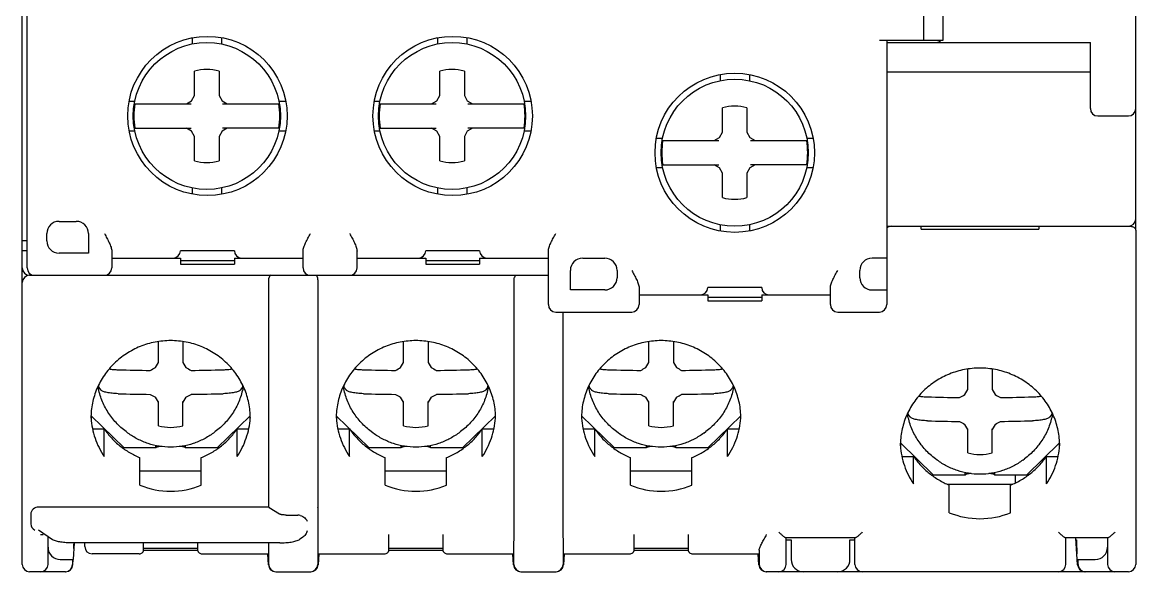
# Model space of a CAD drawing. Header units: millimetres. Extents: x 0 to 19090, y 0 to 12100.
# Drawn here: x 17000.49 to 17045.89, y 10621.22 to 10643.65 of the extents above; entities that cross this region are included whole.
import ezdxf

# ---------------------------------------------------------------- set-up
doc = ezdxf.new("R2010")
doc.units = ezdxf.units.MM
doc.header["$MEASUREMENT"] = 0

msp = doc.modelspace()

# ---------------------------------------------------------------- linework, layer by layer
at = {"color": 7, "linetype": 'Continuous'}
for p, q in [((17000.492, 10621.525), (17000.492, 10658.425)), ((17045.892, 10635.163), (17045.892, 10658.425)), ((17000.692, 10633.625), (17000.692, 10656.525)), ((17038.042, 10642.925), (17038.042, 10652.825)), ((17037.242, 10646.925), (17037.242, 10642.925)), ((17007.417, 10643.011), (17007.417, 10642.76)), ((17008.617, 10643.02), (17008.617, 10642.76)), ((17017.417, 10643.011), (17017.417, 10642.76)), ((17018.617, 10643.02), (17018.617, 10642.76)), ((17035.442, 10642.925), (17038.042, 10642.925)), ((17035.742, 10642.925), (17035.742, 10632.125)), ((17035.742, 10642.825), (17044.042, 10642.825)), ((17044.042, 10640.125), (17044.042, 10642.825)), ((17007.517, 10640.658), (17007.517, 10641.658)), ((17008.517, 10641.658), (17008.517, 10640.658)), ((17017.517, 10640.658), (17017.517, 10641.658)), ((17018.517, 10641.658), (17018.517, 10640.658)), ((17028.942, 10641.516), (17028.942, 10641.26)), ((17030.142, 10641.516), (17030.142, 10641.26)), ((17035.742, 10641.625), (17044.042, 10641.625)), ((17004.849, 10640.425), (17005.086, 10640.425)), ((17007.184, 10640.325), (17007.395, 10640.447)), ((17007.395, 10640.447), (17007.517, 10640.658)), ((17008.517, 10640.658), (17008.639, 10640.447)), ((17008.639, 10640.447), (17008.85, 10640.325)), ((17010.949, 10640.425), (17011.235, 10640.425)), ((17014.849, 10640.425), (17015.086, 10640.425)), ((17017.184, 10640.325), (17017.395, 10640.447)), ((17017.395, 10640.447), (17017.517, 10640.658)), ((17018.517, 10640.658), (17018.639, 10640.447)), ((17018.639, 10640.447), (17018.85, 10640.325)), ((17020.949, 10640.425), (17021.235, 10640.425)), ((17005.084, 10640.325), (17007.374, 10640.325)), ((17008.661, 10640.325), (17010.951, 10640.325)), ((17015.084, 10640.325), (17017.374, 10640.325)), ((17018.661, 10640.325), (17020.951, 10640.325)), ((17029.042, 10639.158), (17029.042, 10640.158)), ((17030.042, 10640.158), (17030.042, 10639.158)), ((17044.342, 10639.825), (17045.592, 10639.825)), ((17004.849, 10639.225), (17005.084, 10639.225)), ((17005.084, 10639.325), (17007.374, 10639.325)), ((17007.395, 10639.203), (17007.184, 10639.325)), ((17007.517, 10638.992), (17007.395, 10639.203)), ((17008.639, 10639.203), (17008.517, 10638.992)), ((17008.85, 10639.325), (17008.639, 10639.203)), ((17010.951, 10639.325), (17008.661, 10639.325)), ((17010.95, 10639.225), (17011.235, 10639.225)), ((17014.849, 10639.225), (17015.084, 10639.225)), ((17015.084, 10639.325), (17017.374, 10639.325)), ((17017.395, 10639.203), (17017.184, 10639.325)), ((17017.517, 10638.992), (17017.395, 10639.203)), ((17018.639, 10639.203), (17018.517, 10638.992)), ((17018.85, 10639.325), (17018.639, 10639.203)), ((17020.951, 10639.325), (17018.661, 10639.325)), ((17020.95, 10639.225), (17021.235, 10639.225)), ((17028.92, 10638.947), (17029.042, 10639.158)), ((17030.042, 10639.158), (17030.164, 10638.947)), ((17007.517, 10637.992), (17007.517, 10638.992)), ((17008.517, 10638.992), (17008.517, 10637.992)), ((17017.517, 10637.992), (17017.517, 10638.992)), ((17018.517, 10638.992), (17018.517, 10637.992)), ((17026.349, 10638.925), (17026.611, 10638.925)), ((17026.609, 10638.825), (17028.899, 10638.825)), ((17028.709, 10638.825), (17028.92, 10638.947)), ((17030.164, 10638.947), (17030.375, 10638.825)), ((17030.186, 10638.825), (17032.476, 10638.825)), ((17032.474, 10638.925), (17032.735, 10638.925)), ((17026.349, 10637.725), (17026.609, 10637.725)), ((17026.609, 10637.825), (17028.899, 10637.825)), ((17028.92, 10637.703), (17028.709, 10637.825)), ((17029.042, 10637.492), (17028.92, 10637.703)), ((17030.164, 10637.703), (17030.042, 10637.492)), ((17030.375, 10637.825), (17030.164, 10637.703)), ((17032.476, 10637.825), (17030.186, 10637.825)), ((17032.475, 10637.725), (17032.735, 10637.725)), ((17029.042, 10636.492), (17029.042, 10637.492)), ((17030.042, 10637.492), (17030.042, 10636.492)), ((17007.417, 10636.89), (17007.417, 10636.639)), ((17008.617, 10636.89), (17008.617, 10636.63)), ((17017.417, 10636.89), (17017.417, 10636.639)), ((17018.617, 10636.89), (17018.617, 10636.63)), ((17001.992, 10635.525), (17002.692, 10635.525)), ((17001.492, 10634.725), (17001.492, 10635.025)), ((17003.192, 10635.025), (17003.192, 10634.225)), ((17028.942, 10635.39), (17028.942, 10635.134)), ((17030.142, 10635.39), (17030.142, 10635.134)), ((17035.742, 10635.325), (17045.592, 10635.325)), ((17035.792, 10635.325), (17035.792, 10635.284)), ((17037.142, 10635.208), (17037.142, 10635.325)), ((17037.142, 10635.208), (17041.942, 10635.208)), ((17041.942, 10635.325), (17041.942, 10635.208)), ((17045.892, 10635.145), (17045.892, 10621.525)), ((17000.692, 10634.725), (17000.492, 10634.725)), ((17000.692, 10634.325), (17000.492, 10634.325)), ((17003.192, 10634.225), (17001.992, 10634.225)), ((17004.142, 10634.311), (17004.142, 10633.625)), ((17009.142, 10634.325), (17006.942, 10634.325)), ((17011.942, 10633.625), (17011.942, 10634.311)), ((17014.142, 10633.625), (17014.142, 10634.311)), ((17019.142, 10634.325), (17016.942, 10634.325)), ((17021.942, 10632.125), (17021.942, 10634.311)), ((17004.142, 10634.025), (17006.942, 10634.025)), ((17006.942, 10634.025), (17006.942, 10633.775)), ((17006.942, 10633.925), (17009.142, 10633.925)), ((17006.942, 10633.775), (17009.142, 10633.775)), ((17009.142, 10634.025), (17009.142, 10633.775)), ((17009.142, 10634.025), (17011.942, 10634.025)), ((17014.142, 10634.025), (17016.942, 10634.025)), ((17016.942, 10634.025), (17016.942, 10633.775)), ((17016.942, 10633.925), (17019.142, 10633.925)), ((17016.942, 10633.775), (17019.142, 10633.775)), ((17019.142, 10634.025), (17019.142, 10633.775)), ((17019.142, 10634.025), (17021.942, 10634.025)), ((17023.342, 10634.025), (17024.242, 10634.025)), ((17035.742, 10634.025), (17035.142, 10634.025)), ((17000.792, 10633.325), (17021.942, 10633.325)), ((17002.642, 10633.325), (17002.642, 10633.318)), ((17022.842, 10632.725), (17022.842, 10633.525)), ((17024.742, 10633.525), (17024.742, 10633.225)), ((17034.642, 10633.225), (17034.642, 10633.525)), ((17010.546, 10623.863), (17010.546, 10633.09)), ((17012.538, 10633.09), (17012.538, 10623.863)), ((17020.546, 10622.74), (17020.546, 10633.09)), ((17024.242, 10632.725), (17022.842, 10632.725)), ((17025.642, 10632.811), (17025.642, 10632.125)), ((17030.642, 10632.825), (17028.442, 10632.825)), ((17033.442, 10632.125), (17033.442, 10632.811)), ((17035.142, 10632.725), (17035.742, 10632.725)), ((17025.642, 10632.525), (17028.442, 10632.525)), ((17028.442, 10632.525), (17028.442, 10632.275)), ((17028.442, 10632.425), (17030.642, 10632.425)), ((17028.442, 10632.275), (17030.642, 10632.275)), ((17030.642, 10632.525), (17030.642, 10632.275)), ((17030.642, 10632.525), (17033.442, 10632.525)), ((17022.242, 10631.825), (17025.342, 10631.825)), ((17022.538, 10631.825), (17022.538, 10622.74)), ((17033.742, 10631.825), (17035.442, 10631.825)), ((17006.042, 10629.767), (17006.042, 10630.616)), ((17007.042, 10630.616), (17007.042, 10629.767)), ((17016.042, 10629.767), (17016.042, 10630.616)), ((17017.042, 10630.616), (17017.042, 10629.767)), ((17026.042, 10629.767), (17026.042, 10630.616)), ((17027.042, 10630.616), (17027.042, 10629.767)), ((17005.92, 10629.56), (17006.042, 10629.767)), ((17007.042, 10629.767), (17007.164, 10629.56)), ((17015.92, 10629.56), (17016.042, 10629.767)), ((17017.042, 10629.767), (17017.164, 10629.56)), ((17025.92, 10629.56), (17026.042, 10629.767)), ((17027.042, 10629.767), (17027.164, 10629.56)), ((17039.042, 10628.66), (17039.042, 10629.495)), ((17040.042, 10629.495), (17040.042, 10628.66)), ((17003.709, 10628.633), (17003.609, 10628.754)), ((17009.476, 10628.754), (17009.376, 10628.633)), ((17013.709, 10628.633), (17013.609, 10628.754)), ((17019.476, 10628.754), (17019.376, 10628.633)), ((17023.709, 10628.633), (17023.609, 10628.754)), ((17029.476, 10628.754), (17029.376, 10628.633)), ((17038.92, 10628.453), (17039.042, 10628.66)), ((17040.042, 10628.66), (17040.164, 10628.453)), ((17006.042, 10628.14), (17005.92, 10628.345)), ((17006.042, 10627.182), (17006.042, 10628.17)), ((17007.164, 10628.345), (17007.042, 10628.14)), ((17007.042, 10627.182), (17007.042, 10628.17)), ((17016.042, 10628.14), (17015.92, 10628.345)), ((17016.042, 10627.182), (17016.042, 10628.17)), ((17017.164, 10628.345), (17017.042, 10628.14)), ((17017.042, 10627.182), (17017.042, 10628.17)), ((17026.042, 10628.14), (17025.92, 10628.345)), ((17026.042, 10627.182), (17026.042, 10628.17)), ((17027.164, 10628.345), (17027.042, 10628.14)), ((17027.042, 10627.182), (17027.042, 10628.17)), ((17003.297, 10627.59), (17004.642, 10626.277)), ((17009.788, 10627.59), (17008.442, 10626.277)), ((17013.297, 10627.59), (17014.642, 10626.277)), ((17019.788, 10627.59), (17018.442, 10626.277)), ((17023.297, 10627.59), (17024.642, 10626.277)), ((17029.788, 10627.59), (17028.442, 10626.277)), ((17036.709, 10627.527), (17036.609, 10627.648)), ((17039.042, 10627.034), (17038.92, 10627.239)), ((17040.164, 10627.239), (17040.042, 10627.034)), ((17042.476, 10627.648), (17042.376, 10627.527)), ((17003.36, 10627.054), (17003.836, 10627.054)), ((17003.836, 10625.929), (17003.836, 10627.054)), ((17004.798, 10626.887), (17004.724, 10626.942)), ((17008.287, 10626.887), (17008.361, 10626.942)), ((17009.248, 10625.929), (17009.248, 10627.054)), ((17009.248, 10627.054), (17009.724, 10627.054)), ((17013.36, 10627.054), (17013.836, 10627.054)), ((17013.836, 10625.929), (17013.836, 10627.054)), ((17014.798, 10626.887), (17014.724, 10626.942)), ((17018.287, 10626.887), (17018.361, 10626.942)), ((17019.248, 10625.929), (17019.248, 10627.054)), ((17019.248, 10627.054), (17019.724, 10627.054)), ((17023.36, 10627.054), (17023.836, 10627.054)), ((17023.836, 10625.929), (17023.836, 10627.054)), ((17024.798, 10626.887), (17024.724, 10626.942)), ((17028.287, 10626.887), (17028.361, 10626.942)), ((17029.248, 10625.929), (17029.248, 10627.054)), ((17029.248, 10627.054), (17029.724, 10627.054)), ((17039.042, 10626.076), (17039.042, 10627.064)), ((17040.042, 10626.076), (17040.042, 10627.064)), ((17005.942, 10626.277), (17005.942, 10626.375)), ((17007.142, 10626.277), (17007.142, 10626.375)), ((17015.942, 10626.277), (17015.942, 10626.375)), ((17017.142, 10626.277), (17017.142, 10626.375)), ((17025.942, 10626.277), (17025.942, 10626.375)), ((17027.142, 10626.277), (17027.142, 10626.375)), ((17036.296, 10626.485), (17037.642, 10625.17)), ((17042.789, 10626.485), (17041.442, 10625.17)), ((17004.587, 10626.282), (17004.642, 10626.277)), ((17005.942, 10626.277), (17004.642, 10626.277)), ((17005.292, 10624.757), (17005.292, 10625.882)), ((17008.442, 10626.277), (17007.142, 10626.277)), ((17007.792, 10624.757), (17007.792, 10625.882)), ((17008.498, 10626.282), (17008.442, 10626.277)), ((17014.587, 10626.282), (17014.642, 10626.277)), ((17015.942, 10626.277), (17014.642, 10626.277)), ((17015.292, 10624.757), (17015.292, 10625.882)), ((17018.442, 10626.277), (17017.142, 10626.277)), ((17017.792, 10624.757), (17017.792, 10625.882)), ((17018.498, 10626.282), (17018.442, 10626.277)), ((17024.587, 10626.282), (17024.642, 10626.277)), ((17025.942, 10626.277), (17024.642, 10626.277)), ((17025.292, 10624.757), (17025.292, 10625.882)), ((17028.442, 10626.277), (17027.142, 10626.277)), ((17027.792, 10624.757), (17027.792, 10625.882)), ((17028.498, 10626.282), (17028.442, 10626.277)), ((17036.36, 10625.933), (17036.836, 10625.933)), ((17036.836, 10624.807), (17036.836, 10625.933)), ((17042.248, 10625.933), (17042.724, 10625.933)), ((17042.248, 10624.807), (17042.248, 10625.933)), ((17037.798, 10625.781), (17037.724, 10625.836)), ((17041.287, 10625.781), (17041.361, 10625.836)), ((17007.792, 10625.325), (17005.292, 10625.325)), ((17017.792, 10625.325), (17015.292, 10625.325)), ((17027.792, 10625.325), (17025.292, 10625.325)), ((17037.564, 10625.177), (17037.642, 10625.17)), ((17038.942, 10625.17), (17037.642, 10625.17)), ((17038.942, 10625.17), (17038.942, 10625.268)), ((17040.142, 10625.17), (17040.142, 10625.268)), ((17041.442, 10625.17), (17040.142, 10625.17)), ((17040.992, 10624.854), (17040.992, 10625.17)), ((17041.521, 10625.177), (17041.442, 10625.17)), ((17038.208, 10624.8), (17040.877, 10624.8)), ((17038.292, 10623.636), (17038.292, 10624.761)), ((17040.792, 10623.636), (17040.792, 10624.761)), ((17010.546, 10623.863), (17001.165, 10623.863)), ((17010.558, 10623.853), (17010.974, 10623.582)), ((17012.542, 10623.863), (17012.527, 10623.853)), ((17012.542, 10623.863), (17012.538, 10623.863)), ((17012.542, 10623.863), (17012.542, 10622.886)), ((17000.842, 10623.57), (17000.842, 10623.179)), ((17011.259, 10623.538), (17011.726, 10623.538)), ((17001.727, 10622.534), (17001.15, 10622.928)), ((17001.242, 10622.74), (17001.347, 10622.74)), ((17012.542, 10622.886), (17012.527, 10622.876)), ((17012.538, 10622.884), (17012.538, 10622.74)), ((17015.442, 10622.118), (17015.442, 10622.74)), ((17017.642, 10622.74), (17017.642, 10622.118)), ((17025.442, 10622.118), (17025.442, 10622.74)), ((17027.642, 10622.74), (17027.642, 10622.118)), ((17001.542, 10621.525), (17001.542, 10622.634)), ((17010.988, 10622.403), (17002.519, 10622.403)), ((17002.609, 10622.403), (17002.571, 10621.725)), ((17003.042, 10622.256), (17003.042, 10622.403)), ((17005.442, 10622.118), (17005.442, 10622.403)), ((17007.642, 10622.403), (17007.642, 10622.118)), ((17010.542, 10621.525), (17010.542, 10622.403)), ((17011.912, 10622.617), (17011.816, 10622.555)), ((17012.542, 10622.45), (17012.542, 10621.525)), ((17020.542, 10621.525), (17020.542, 10622.45)), ((17022.542, 10622.45), (17022.542, 10621.525)), ((17034.449, 10622.603), (17031.635, 10622.603)), ((17031.642, 10621.525), (17031.642, 10622.603)), ((17031.642, 10622.525), (17031.842, 10622.525)), ((17031.842, 10622.525), (17031.842, 10621.725)), ((17034.242, 10621.725), (17034.242, 10622.525)), ((17034.242, 10622.525), (17034.442, 10622.525)), ((17034.442, 10621.525), (17034.442, 10622.603)), ((17044.749, 10622.603), (17043.035, 10622.603)), ((17043.042, 10621.525), (17043.042, 10622.603)), ((17043.522, 10621.504), (17043.444, 10622.603)), ((17043.449, 10622.525), (17043.478, 10622.525)), ((17044.742, 10622.603), (17044.742, 10621.525)), ((17001.542, 10622.125), (17001.553, 10622.125)), ((17005.259, 10621.956), (17003.342, 10621.956)), ((17007.646, 10622.088), (17005.439, 10622.088)), ((17005.442, 10622.191), (17007.642, 10622.191)), ((17007.825, 10621.956), (17010.542, 10621.956)), ((17010.526, 10621.508), (17010.501, 10621.956)), ((17012.542, 10621.956), (17015.259, 10621.956)), ((17012.584, 10621.956), (17012.558, 10621.508)), ((17017.646, 10622.088), (17015.439, 10622.088)), ((17015.442, 10622.191), (17017.642, 10622.191)), ((17017.825, 10621.956), (17020.542, 10621.956)), ((17020.526, 10621.508), (17020.501, 10621.956)), ((17022.542, 10621.956), (17025.259, 10621.956)), ((17022.584, 10621.956), (17022.558, 10621.508)), ((17027.646, 10622.088), (17025.439, 10622.088)), ((17025.442, 10622.191), (17027.642, 10622.191)), ((17027.825, 10621.956), (17030.542, 10621.956)), ((17030.526, 10621.508), (17030.501, 10621.956)), ((17030.542, 10622.108), (17030.542, 10621.525)), ((17043.485, 10622.125), (17043.478, 10622.125)), ((17044.731, 10622.125), (17044.742, 10622.125)), ((17002.042, 10621.725), (17002.571, 10621.725)), ((17002.542, 10621.725), (17002.542, 10621.525)), ((17002.558, 10621.508), (17002.571, 10621.724)), ((17043.507, 10621.725), (17044.242, 10621.725)), ((17043.542, 10621.525), (17043.542, 10621.725)), ((17002.259, 10621.225), (17000.792, 10621.225)), ((17010.826, 10621.225), (17012.259, 10621.225)), ((17020.826, 10621.225), (17022.259, 10621.225)), ((17045.592, 10621.225), (17030.826, 10621.225))]:
    msp.add_line(p, q, dxfattribs=at)
for centre, radius in [((17008.042, 10639.825), 3.25), ((17008.017, 10639.825), 3), ((17018.042, 10639.825), 3.25), ((17018.017, 10639.825), 3), ((17029.542, 10638.325), 3.25), ((17029.542, 10638.325), 3)]:
    msp.add_circle(centre, radius, dxfattribs=at)
for centre, radius, start, end in [((17037.742, 10643.125), 0.3, 270, 318.1335), ((17008.017, 10639.825), 1.9, 74.7425, 105.2575), ((17018.017, 10639.825), 1.9, 74.7425, 105.2575), ((17008.017, 10639.825), 2.976, 170.3274, 189.6726), ((17008.017, 10639.825), 2.976, 350.3274, 9.6726), ((17018.017, 10639.825), 2.976, 170.3274, 189.6726), ((17018.017, 10639.825), 2.976, 350.3274, 9.6726), ((17029.542, 10638.325), 1.9, 74.7425, 105.2575), ((17044.342, 10640.125), 0.3, 180, 270), ((17045.592, 10640.125), 0.3, 270, 0), ((17029.542, 10638.325), 2.976, 170.3274, 189.6726), ((17029.542, 10638.325), 2.976, 350.3274, 9.6726), ((17008.017, 10639.825), 1.9, 254.7425, 285.2575), ((17018.017, 10639.825), 1.9, 254.7425, 285.2575), ((17029.542, 10638.325), 1.9, 254.7425, 285.2575), ((17001.992, 10635.025), 0.5, 90, 180), ((17002.692, 10635.025), 0.5, 0, 90), ((17045.592, 10635.625), 0.3, 270, 0), ((17035.942, 10635.025), 0.3, 90, 131.8618), ((17001.992, 10634.725), 0.5, 180, 270), ((17006.642, 10634.325), 0.3, 270, 0), ((17009.442, 10634.325), 0.3, 180, 270), ((17016.642, 10634.325), 0.3, 270, 0), ((17019.442, 10634.325), 0.3, 180, 270), ((17000.792, 10633.625), 0.3, 180, 270), ((17000.992, 10633.625), 0.3, 180, 270), ((17003.842, 10633.625), 0.3, 270, 0), ((17012.242, 10633.625), 0.3, 180, 270), ((17013.842, 10633.625), 0.3, 270, 0), ((17023.342, 10633.525), 0.5, 90, 180), ((17024.242, 10633.525), 0.5, 0, 90), ((17035.142, 10633.525), 0.5, 90, 180), ((17000.792, 10633.025), 0.3, 90, 180), ((17024.242, 10633.225), 0.5, 270, 0), ((17035.142, 10633.225), 0.5, 180, 270), ((17028.142, 10632.825), 0.3, 270, 0), ((17030.942, 10632.825), 0.3, 180, 270), ((17022.242, 10632.125), 0.3, 180, 270), ((17025.342, 10632.125), 0.3, 270, 0), ((17033.742, 10632.125), 0.3, 180, 270), ((17035.442, 10632.125), 0.3, 270, 0), ((16965.312, 10702.062), 83.1, 299.08672, 299.25343), ((17047.773, 10702.062), 83.1, 240.74657, 240.91328), ((16975.312, 10702.062), 83.1, 299.08672, 299.25343), ((17057.773, 10702.062), 83.1, 240.74657, 240.91328), ((16985.312, 10702.062), 83.1, 299.08672, 299.25343), ((17067.773, 10702.062), 83.1, 240.74657, 240.91328), ((17006.528, 10702.24), 72.803, 268.32541, 269.35585), ((17006.551, 10702.508), 73.071, 270.64604, 271.67271), ((17016.528, 10702.24), 72.803, 268.32541, 269.35585), ((17016.551, 10702.508), 73.071, 270.64604, 271.67271), ((17026.528, 10702.24), 72.803, 268.32541, 269.35585), ((17026.551, 10702.508), 73.071, 270.64604, 271.67271), ((17006.405, 10629.272), 2.863, 189.5792, 190.5057), ((17006.408, 10629.243), 2.841, 188.446, 189.9028), ((17006.677, 10629.243), 2.841, 350.0972, 351.5542), ((17006.68, 10629.272), 2.863, 349.4943, 350.4209), ((17016.405, 10629.272), 2.863, 189.5792, 190.5057), ((17016.408, 10629.243), 2.841, 188.446, 189.9028), ((17016.677, 10629.243), 2.841, 350.0972, 351.5542), ((17016.68, 10629.272), 2.863, 349.4943, 350.4209), ((17026.405, 10629.272), 2.863, 189.5792, 190.5057), ((17026.408, 10629.243), 2.841, 188.446, 189.9028), ((17026.677, 10629.243), 2.841, 350.0972, 351.5542), ((17026.68, 10629.272), 2.863, 349.4943, 350.4209), ((17006.533, 10701.531), 73.071, 268.32729, 269.35396), ((17047.5, 10701.648), 84.275, 240.27176, 240.43692), ((16965.585, 10701.648), 84.275, 299.56308, 299.72824), ((17006.557, 10701.264), 72.803, 270.64415, 271.67459), ((17016.533, 10701.531), 73.071, 268.32729, 269.35396), ((17057.5, 10701.648), 84.275, 240.27176, 240.43692), ((16975.585, 10701.648), 84.275, 299.56308, 299.72824), ((17016.557, 10701.264), 72.803, 270.64415, 271.67459), ((17026.533, 10701.531), 73.071, 268.32729, 269.35396), ((17067.5, 10701.648), 84.275, 240.27176, 240.43692), ((16985.585, 10701.648), 84.275, 299.56308, 299.72824), ((17026.557, 10701.264), 72.803, 270.64415, 271.67459), ((17039.528, 10701.134), 72.803, 268.32541, 269.35585), ((16998.312, 10700.955), 83.1, 299.08672, 299.25343), ((17080.773, 10700.955), 83.1, 240.74657, 240.91328), ((17039.551, 10701.401), 73.071, 270.64604, 271.67271), ((17039.408, 10628.136), 2.841, 188.6733, 189.9028), ((17039.677, 10628.136), 2.841, 350.0972, 351.327), ((17006.392, 10627.686), 3.1, 181.8945, 183.6003), ((17006.692, 10627.686), 3.1, 356.3997, 358.1055), ((17016.392, 10627.686), 3.1, 181.8945, 183.6003), ((17016.692, 10627.686), 3.1, 356.3997, 358.1055), ((17026.392, 10627.686), 3.1, 181.8945, 183.6003), ((17026.692, 10627.686), 3.1, 356.3997, 358.1055), ((17039.405, 10628.166), 2.863, 189.7787, 190.5057), ((17039.533, 10700.425), 73.071, 268.32729, 269.35396), ((17080.5, 10700.542), 84.275, 240.27176, 240.43692), ((16998.585, 10700.542), 84.275, 299.56308, 299.72824), ((17039.557, 10700.158), 72.803, 270.64415, 271.67459), ((17039.679, 10628.166), 2.863, 349.4943, 350.2215), ((17006.542, 10629.061), 1.945, 255.1, 284.9), ((17016.542, 10629.061), 1.945, 255.1, 284.9), ((17026.542, 10629.061), 1.945, 255.1, 284.9), ((17039.392, 10626.565), 3.1, 181.8945, 183.6003), ((17039.692, 10626.565), 3.1, 356.3997, 358.1055), ((17039.542, 10627.955), 1.945, 255.1, 284.9), ((17006.542, 10627.836), 3.323, 247.9028, 292.0972), ((17016.542, 10627.836), 3.323, 247.9028, 292.0972), ((17026.542, 10627.836), 3.323, 247.9028, 292.0972), ((17039.542, 10626.714), 3.323, 247.9028, 292.0972), ((17003.342, 10622.256), 0.3, 180, 270), ((17002.042, 10622.225), 0.5, 180, 270), ((17044.242, 10622.225), 0.5, 270, 0), ((17000.792, 10621.525), 0.3, 180, 270), ((17001.242, 10621.525), 0.3, 270, 0), ((17002.242, 10621.525), 0.3, 270, 0), ((17002.259, 10621.525), 0.3, 270, 356.7481), ((17010.826, 10621.525), 0.3, 183.2519, 270), ((17010.842, 10621.525), 0.3, 180, 270), ((17012.242, 10621.525), 0.3, 270, 0), ((17012.259, 10621.525), 0.3, 270, 356.7481), ((17020.826, 10621.525), 0.3, 183.2519, 270), ((17020.842, 10621.525), 0.3, 180, 270), ((17022.242, 10621.525), 0.3, 270, 0), ((17022.259, 10621.525), 0.3, 270, 356.7481), ((17030.826, 10621.525), 0.3, 183.2519, 270), ((17030.842, 10621.525), 0.3, 180, 270), ((17031.342, 10621.525), 0.3, 270, 0), ((17032.342, 10621.725), 0.5, 180, 270), ((17033.742, 10621.725), 0.5, 270, 0), ((17034.742, 10621.525), 0.3, 180, 270), ((17042.742, 10621.525), 0.3, 270, 0), ((17043.822, 10621.525), 0.3, 184.0856, 270), ((17043.842, 10621.525), 0.3, 180, 270), ((17045.042, 10621.525), 0.3, 180, 270), ((17045.592, 10621.525), 0.3, 270, 0)]:
    msp.add_arc(centre, radius, start, end, dxfattribs=at)
for centre, major_axis, ratio, start_param, end_param in [((17010.642, 10633.025), (-0.024, 0.3), 0.32355, -0.026084, 0.764281), ((17012.442, 10633.025), (0.024, 0.3), 0.32355, -0.764281, 0.026084), ((17020.642, 10633.025), (-0.024, 0.3), 0.32355, -0.026084, 0.764281), ((17001.165, 10623.57), (0.323, 0), 0.906468, 1.570796, 3.141593), ((17001.165, 10623.179), (0.323, 0), 0.906468, -3.141593, -2.108956), ((17011.726, 10623.245), (0.316, 0), 0.926196, 1.249046, 1.570796), ((17002.667, 10628.713), (0.071, 6.541), 0.002236, -3.092871, -2.875146), ((17043.437, 10626.912), (-0.054, 4.968), 0.002944, -3.630067, -3.190277)]:
    msp.add_ellipse(centre, major_axis=major_axis, ratio=ratio, start_param=start_param, end_param=end_param, dxfattribs=at)
for points, knots in [([(17003.842, 10635.025), (17003.877, 10634.962), (17003.944, 10634.839), (17004.023, 10634.685), (17004.078, 10634.564), (17004.111, 10634.476), (17004.135, 10634.393), (17004.142, 10634.337), (17004.142, 10634.311)], [0, 0, 0, 0, 0.273805, 0.539503, 0.666193, 0.786539, 0.898455, 1, 1, 1, 1]), ([(17011.942, 10634.311), (17011.942, 10634.337), (17011.95, 10634.393), (17011.974, 10634.476), (17012.007, 10634.564), (17012.061, 10634.685), (17012.141, 10634.839), (17012.208, 10634.962), (17012.242, 10635.025)], [0, 0, 0, 0, 0.101545, 0.213461, 0.333807, 0.460497, 0.726195, 1, 1, 1, 1]), ([(17013.842, 10635.025), (17013.877, 10634.962), (17013.944, 10634.839), (17014.023, 10634.685), (17014.078, 10634.564), (17014.111, 10634.476), (17014.135, 10634.393), (17014.142, 10634.337), (17014.142, 10634.311)], [0, 0, 0, 0, 0.273805, 0.539504, 0.666193, 0.786539, 0.898455, 1, 1, 1, 1]), ([(17021.942, 10634.311), (17021.942, 10634.337), (17021.95, 10634.393), (17021.974, 10634.476), (17022.007, 10634.564), (17022.061, 10634.685), (17022.141, 10634.839), (17022.208, 10634.962), (17022.242, 10635.025)], [0, 0, 0, 0, 0.101545, 0.213461, 0.333807, 0.460497, 0.726195, 1, 1, 1, 1]), ([(17045.592, 10635.325), (17045.606, 10635.325), (17045.632, 10635.325), (17045.675, 10635.324), (17045.721, 10635.32), (17045.768, 10635.309), (17045.809, 10635.291), (17045.843, 10635.266), (17045.87, 10635.233), (17045.888, 10635.191), (17045.892, 10635.161), (17045.892, 10635.145)], [0, 0, 0, 0, 0.105671, 0.191865, 0.330711, 0.449267, 0.558411, 0.663473, 0.768822, 0.879176, 1, 1, 1, 1]), ([(17010.546, 10633.09), (17010.546, 10633.116), (17010.547, 10633.154), (17010.551, 10633.203), (17010.555, 10633.226), (17010.558, 10633.236)], [0, 0, 0, 0, 0.537668, 0.780272, 1, 1, 1, 1]), ([(17012.527, 10633.236), (17012.53, 10633.226), (17012.533, 10633.203), (17012.538, 10633.154), (17012.538, 10633.116), (17012.538, 10633.09)], [0, 0, 0, 0, 0.219728, 0.462332, 1, 1, 1, 1]), ([(17020.546, 10633.09), (17020.546, 10633.116), (17020.547, 10633.154), (17020.551, 10633.203), (17020.555, 10633.226), (17020.558, 10633.236)], [0, 0, 0, 0, 0.537668, 0.780272, 1, 1, 1, 1]), ([(17025.342, 10633.525), (17025.377, 10633.462), (17025.444, 10633.339), (17025.523, 10633.185), (17025.578, 10633.064), (17025.611, 10632.976), (17025.635, 10632.893), (17025.642, 10632.837), (17025.642, 10632.811)], [0, 0, 0, 0, 0.273805, 0.539504, 0.666193, 0.786539, 0.898457, 1, 1, 1, 1]), ([(17033.442, 10632.811), (17033.442, 10632.837), (17033.45, 10632.893), (17033.474, 10632.976), (17033.507, 10633.064), (17033.561, 10633.185), (17033.641, 10633.339), (17033.708, 10633.462), (17033.742, 10633.525)], [0, 0, 0, 0, 0.101545, 0.213461, 0.333807, 0.460497, 0.726195, 1, 1, 1, 1]), ([(17009.792, 10627.491), (17009.792, 10627.595), (17009.782, 10627.802), (17009.735, 10628.109), (17009.658, 10628.411), (17009.514, 10628.801), (17009.262, 10629.261), (17008.923, 10629.663), (17008.609, 10629.941), (17008.352, 10630.127), (17008.078, 10630.287), (17007.693, 10630.465), (17007.181, 10630.616), (17006.542, 10630.677), (17005.904, 10630.616), (17005.392, 10630.465), (17005.007, 10630.287), (17004.733, 10630.127), (17004.476, 10629.941), (17004.161, 10629.663), (17003.822, 10629.261), (17003.57, 10628.801), (17003.427, 10628.411), (17003.35, 10628.109), (17003.303, 10627.802), (17003.292, 10627.595), (17003.292, 10627.491)], [0, 0, 0, 0, 0.030819, 0.061656, 0.092527, 0.123448, 0.185414, 0.247705, 0.27902, 0.310421, 0.341902, 0.373456, 0.436662, 0.5, 0.563337, 0.626543, 0.658098, 0.689579, 0.72098, 0.752295, 0.814586, 0.876552, 0.907473, 0.938344, 0.969181, 1, 1, 1, 1]), ([(17019.792, 10627.491), (17019.792, 10627.595), (17019.782, 10627.802), (17019.735, 10628.109), (17019.658, 10628.411), (17019.514, 10628.801), (17019.262, 10629.261), (17018.923, 10629.663), (17018.609, 10629.941), (17018.352, 10630.127), (17018.078, 10630.287), (17017.693, 10630.465), (17017.181, 10630.616), (17016.542, 10630.677), (17015.904, 10630.616), (17015.392, 10630.465), (17015.007, 10630.287), (17014.733, 10630.127), (17014.476, 10629.941), (17014.161, 10629.663), (17013.822, 10629.261), (17013.57, 10628.801), (17013.427, 10628.411), (17013.35, 10628.109), (17013.303, 10627.802), (17013.292, 10627.595), (17013.292, 10627.491)], [0, 0, 0, 0, 0.030819, 0.061656, 0.092527, 0.123448, 0.185414, 0.247705, 0.27902, 0.310421, 0.341902, 0.373456, 0.436662, 0.5, 0.563337, 0.626543, 0.658098, 0.689579, 0.72098, 0.752295, 0.814586, 0.876552, 0.907473, 0.938344, 0.969181, 1, 1, 1, 1]), ([(17029.792, 10627.491), (17029.792, 10627.595), (17029.782, 10627.802), (17029.735, 10628.109), (17029.658, 10628.411), (17029.514, 10628.801), (17029.262, 10629.261), (17028.923, 10629.663), (17028.609, 10629.941), (17028.352, 10630.127), (17028.078, 10630.287), (17027.693, 10630.465), (17027.181, 10630.616), (17026.542, 10630.677), (17025.904, 10630.616), (17025.392, 10630.465), (17025.007, 10630.287), (17024.733, 10630.127), (17024.476, 10629.941), (17024.161, 10629.663), (17023.822, 10629.261), (17023.57, 10628.801), (17023.427, 10628.411), (17023.35, 10628.109), (17023.303, 10627.802), (17023.292, 10627.595), (17023.292, 10627.491)], [0, 0, 0, 0, 0.030819, 0.061656, 0.092527, 0.123448, 0.185414, 0.247705, 0.27902, 0.310421, 0.341902, 0.373456, 0.436662, 0.5, 0.563337, 0.626543, 0.658098, 0.689579, 0.72098, 0.752295, 0.814586, 0.876552, 0.907473, 0.938344, 0.969181, 1, 1, 1, 1]), ([(17042.792, 10626.37), (17042.792, 10626.473), (17042.782, 10626.68), (17042.735, 10626.988), (17042.658, 10627.289), (17042.514, 10627.68), (17042.262, 10628.14), (17041.923, 10628.542), (17041.609, 10628.82), (17041.352, 10629.006), (17041.078, 10629.166), (17040.693, 10629.343), (17040.181, 10629.495), (17039.542, 10629.556), (17038.904, 10629.495), (17038.392, 10629.343), (17038.007, 10629.166), (17037.733, 10629.006), (17037.476, 10628.82), (17037.161, 10628.542), (17036.822, 10628.14), (17036.57, 10627.68), (17036.427, 10627.289), (17036.35, 10626.988), (17036.303, 10626.68), (17036.292, 10626.473), (17036.292, 10626.37)], [0, 0, 0, 0, 0.030819, 0.061656, 0.092527, 0.123448, 0.185414, 0.247705, 0.27902, 0.310421, 0.341902, 0.373456, 0.436662, 0.5, 0.563337, 0.626543, 0.658098, 0.689579, 0.72098, 0.752295, 0.814586, 0.876552, 0.907473, 0.938344, 0.969181, 1, 1, 1, 1]), ([(17004.033, 10629.5), (17004.091, 10629.491), (17004.213, 10629.477), (17004.336, 10629.47), (17004.4, 10629.468)], [0, 0, 0, 0, 0.477419, 1, 1, 1, 1]), ([(17008.684, 10629.468), (17008.749, 10629.47), (17008.871, 10629.477), (17008.994, 10629.491), (17009.052, 10629.5)], [0, 0, 0, 0, 0.522581, 1, 1, 1, 1]), ([(17014.033, 10629.5), (17014.091, 10629.491), (17014.213, 10629.477), (17014.336, 10629.47), (17014.4, 10629.468)], [0, 0, 0, 0, 0.477419, 1, 1, 1, 1]), ([(17018.684, 10629.468), (17018.749, 10629.47), (17018.871, 10629.477), (17018.994, 10629.491), (17019.052, 10629.5)], [0, 0, 0, 0, 0.522581, 1, 1, 1, 1]), ([(17024.033, 10629.5), (17024.091, 10629.491), (17024.213, 10629.477), (17024.336, 10629.47), (17024.4, 10629.468)], [0, 0, 0, 0, 0.477419, 1, 1, 1, 1]), ([(17028.684, 10629.468), (17028.749, 10629.47), (17028.871, 10629.477), (17028.994, 10629.491), (17029.052, 10629.5)], [0, 0, 0, 0, 0.522581, 1, 1, 1, 1]), ([(17004.724, 10626.942), (17004.577, 10627.052), (17004.304, 10627.297), (17003.97, 10627.733), (17003.723, 10628.222), (17003.623, 10628.572), (17003.59, 10628.75)], [0, 0, 0, 0, 0.251513, 0.501921, 0.751339, 1, 1, 1, 1]), ([(17004.4, 10628.492), (17004.319, 10628.494), (17004.201, 10628.501), (17004.05, 10628.52), (17003.952, 10628.537), (17003.867, 10628.556), (17003.797, 10628.579), (17003.75, 10628.6), (17003.723, 10628.619), (17003.713, 10628.628), (17003.709, 10628.633)], [0, 0, 0, 0, 0.340151, 0.495457, 0.636082, 0.758805, 0.861052, 0.941288, 0.973195, 1, 1, 1, 1]), ([(17009.494, 10628.75), (17009.461, 10628.572), (17009.361, 10628.222), (17009.115, 10627.733), (17008.781, 10627.297), (17008.507, 10627.052), (17008.361, 10626.942)], [0, 0, 0, 0, 0.248661, 0.498079, 0.748487, 1, 1, 1, 1]), ([(17009.376, 10628.633), (17009.372, 10628.628), (17009.362, 10628.619), (17009.334, 10628.6), (17009.288, 10628.579), (17009.218, 10628.556), (17009.133, 10628.537), (17009.035, 10628.52), (17008.884, 10628.501), (17008.766, 10628.494), (17008.684, 10628.492)], [0, 0, 0, 0, 0.026805, 0.058712, 0.138948, 0.241195, 0.363918, 0.504543, 0.659849, 1, 1, 1, 1]), ([(17014.724, 10626.942), (17014.577, 10627.052), (17014.304, 10627.297), (17013.97, 10627.733), (17013.723, 10628.222), (17013.623, 10628.572), (17013.59, 10628.75)], [0, 0, 0, 0, 0.251513, 0.501921, 0.751339, 1, 1, 1, 1]), ([(17014.4, 10628.492), (17014.319, 10628.494), (17014.201, 10628.501), (17014.05, 10628.52), (17013.952, 10628.537), (17013.867, 10628.556), (17013.797, 10628.579), (17013.75, 10628.6), (17013.723, 10628.619), (17013.713, 10628.628), (17013.709, 10628.633)], [0, 0, 0, 0, 0.340151, 0.495457, 0.636082, 0.758805, 0.861052, 0.941288, 0.973195, 1, 1, 1, 1]), ([(17019.494, 10628.75), (17019.461, 10628.572), (17019.361, 10628.222), (17019.115, 10627.733), (17018.781, 10627.297), (17018.507, 10627.052), (17018.361, 10626.942)], [0, 0, 0, 0, 0.248661, 0.498079, 0.748487, 1, 1, 1, 1]), ([(17019.376, 10628.633), (17019.372, 10628.628), (17019.362, 10628.619), (17019.334, 10628.6), (17019.288, 10628.579), (17019.218, 10628.556), (17019.133, 10628.537), (17019.035, 10628.52), (17018.884, 10628.501), (17018.766, 10628.494), (17018.684, 10628.492)], [0, 0, 0, 0, 0.026805, 0.058712, 0.138948, 0.241195, 0.363918, 0.504543, 0.659849, 1, 1, 1, 1]), ([(17024.724, 10626.942), (17024.577, 10627.052), (17024.304, 10627.297), (17023.97, 10627.733), (17023.723, 10628.222), (17023.623, 10628.572), (17023.59, 10628.75)], [0, 0, 0, 0, 0.251513, 0.501921, 0.751339, 1, 1, 1, 1]), ([(17024.4, 10628.492), (17024.319, 10628.494), (17024.201, 10628.501), (17024.05, 10628.52), (17023.952, 10628.537), (17023.867, 10628.556), (17023.797, 10628.579), (17023.75, 10628.6), (17023.723, 10628.619), (17023.713, 10628.628), (17023.709, 10628.633)], [0, 0, 0, 0, 0.340151, 0.495457, 0.636082, 0.758805, 0.861052, 0.941288, 0.973195, 1, 1, 1, 1]), ([(17029.494, 10628.75), (17029.461, 10628.572), (17029.361, 10628.222), (17029.115, 10627.733), (17028.781, 10627.297), (17028.507, 10627.052), (17028.361, 10626.942)], [0, 0, 0, 0, 0.248661, 0.498079, 0.748487, 1, 1, 1, 1]), ([(17029.376, 10628.633), (17029.372, 10628.628), (17029.362, 10628.619), (17029.334, 10628.6), (17029.288, 10628.579), (17029.218, 10628.556), (17029.133, 10628.537), (17029.035, 10628.52), (17028.884, 10628.501), (17028.766, 10628.494), (17028.684, 10628.492)], [0, 0, 0, 0, 0.026805, 0.058712, 0.138948, 0.241195, 0.363918, 0.504543, 0.659849, 1, 1, 1, 1]), ([(17037.044, 10628.391), (17037.101, 10628.383), (17037.219, 10628.37), (17037.338, 10628.363), (17037.4, 10628.362)], [0, 0, 0, 0, 0.478766, 1, 1, 1, 1]), ([(17041.684, 10628.362), (17041.746, 10628.363), (17041.865, 10628.37), (17041.984, 10628.383), (17042.04, 10628.391)], [0, 0, 0, 0, 0.521235, 1, 1, 1, 1]), ([(17003.298, 10627.491), (17003.307, 10627.353), (17003.343, 10627.076), (17003.453, 10626.672), (17003.616, 10626.285), (17003.758, 10626.044), (17003.836, 10625.929)], [0, 0, 0, 0, 0.249377, 0.499052, 0.749209, 1, 1, 1, 1]), ([(17009.248, 10625.929), (17009.327, 10626.044), (17009.469, 10626.285), (17009.632, 10626.672), (17009.741, 10627.076), (17009.778, 10627.353), (17009.786, 10627.491)], [0, 0, 0, 0, 0.250791, 0.500948, 0.750623, 1, 1, 1, 1]), ([(17013.298, 10627.491), (17013.307, 10627.353), (17013.343, 10627.076), (17013.453, 10626.672), (17013.616, 10626.285), (17013.758, 10626.044), (17013.836, 10625.929)], [0, 0, 0, 0, 0.249377, 0.499052, 0.749209, 1, 1, 1, 1]), ([(17019.248, 10625.929), (17019.327, 10626.044), (17019.469, 10626.285), (17019.632, 10626.672), (17019.741, 10627.076), (17019.778, 10627.353), (17019.786, 10627.491)], [0, 0, 0, 0, 0.250791, 0.500948, 0.750623, 1, 1, 1, 1]), ([(17023.298, 10627.491), (17023.307, 10627.353), (17023.343, 10627.076), (17023.453, 10626.672), (17023.616, 10626.285), (17023.758, 10626.044), (17023.836, 10625.929)], [0, 0, 0, 0, 0.249377, 0.499052, 0.749209, 1, 1, 1, 1]), ([(17029.248, 10625.929), (17029.327, 10626.044), (17029.469, 10626.285), (17029.632, 10626.672), (17029.741, 10627.076), (17029.778, 10627.353), (17029.786, 10627.491)], [0, 0, 0, 0, 0.250791, 0.500948, 0.750623, 1, 1, 1, 1]), ([(17037.724, 10625.836), (17037.577, 10625.945), (17037.304, 10626.19), (17036.97, 10626.626), (17036.723, 10627.115), (17036.623, 10627.466), (17036.59, 10627.644)], [0, 0, 0, 0, 0.251513, 0.501921, 0.751339, 1, 1, 1, 1]), ([(17037.4, 10627.385), (17037.319, 10627.388), (17037.201, 10627.395), (17037.05, 10627.413), (17036.952, 10627.43), (17036.867, 10627.45), (17036.797, 10627.472), (17036.75, 10627.493), (17036.723, 10627.512), (17036.713, 10627.522), (17036.709, 10627.527)], [0, 0, 0, 0, 0.340151, 0.495457, 0.636082, 0.758805, 0.861052, 0.941288, 0.973195, 1, 1, 1, 1]), ([(17042.494, 10627.644), (17042.461, 10627.466), (17042.361, 10627.115), (17042.115, 10626.626), (17041.781, 10626.19), (17041.507, 10625.945), (17041.361, 10625.836)], [0, 0, 0, 0, 0.248661, 0.498079, 0.748487, 1, 1, 1, 1]), ([(17042.376, 10627.527), (17042.372, 10627.522), (17042.362, 10627.512), (17042.334, 10627.493), (17042.288, 10627.472), (17042.218, 10627.45), (17042.133, 10627.43), (17042.035, 10627.413), (17041.884, 10627.395), (17041.766, 10627.388), (17041.684, 10627.385)], [0, 0, 0, 0, 0.026805, 0.058712, 0.138948, 0.241195, 0.363918, 0.504543, 0.659849, 1, 1, 1, 1]), ([(17003.836, 10627.054), (17003.925, 10626.924), (17004.122, 10626.677), (17004.469, 10626.353), (17004.86, 10626.083), (17005.145, 10625.942), (17005.292, 10625.882)], [0, 0, 0, 0, 0.248724, 0.498317, 0.74877, 1, 1, 1, 1]), ([(17008.287, 10626.887), (17008.162, 10626.794), (17007.897, 10626.629), (17007.466, 10626.447), (17007.01, 10626.336), (17006.542, 10626.299), (17006.075, 10626.336), (17005.619, 10626.447), (17005.187, 10626.629), (17004.923, 10626.794), (17004.798, 10626.887)], [0, 0, 0, 0, 0.12475, 0.249702, 0.374812, 0.5, 0.625189, 0.750298, 0.87525, 1, 1, 1, 1]), ([(17007.792, 10625.882), (17007.939, 10625.942), (17008.224, 10626.083), (17008.616, 10626.353), (17008.963, 10626.677), (17009.16, 10626.924), (17009.248, 10627.054)], [0, 0, 0, 0, 0.25123, 0.501683, 0.751276, 1, 1, 1, 1]), ([(17013.836, 10627.054), (17013.925, 10626.924), (17014.122, 10626.677), (17014.469, 10626.353), (17014.86, 10626.083), (17015.145, 10625.942), (17015.292, 10625.882)], [0, 0, 0, 0, 0.248724, 0.498317, 0.74877, 1, 1, 1, 1]), ([(17018.287, 10626.887), (17018.162, 10626.794), (17017.897, 10626.629), (17017.466, 10626.447), (17017.01, 10626.336), (17016.542, 10626.299), (17016.075, 10626.336), (17015.619, 10626.447), (17015.187, 10626.629), (17014.923, 10626.794), (17014.798, 10626.887)], [0, 0, 0, 0, 0.12475, 0.249702, 0.374812, 0.5, 0.625189, 0.750298, 0.87525, 1, 1, 1, 1]), ([(17017.792, 10625.882), (17017.939, 10625.942), (17018.224, 10626.083), (17018.616, 10626.353), (17018.963, 10626.677), (17019.16, 10626.924), (17019.248, 10627.054)], [0, 0, 0, 0, 0.25123, 0.501683, 0.751276, 1, 1, 1, 1]), ([(17023.836, 10627.054), (17023.925, 10626.924), (17024.122, 10626.677), (17024.469, 10626.353), (17024.86, 10626.083), (17025.145, 10625.942), (17025.292, 10625.882)], [0, 0, 0, 0, 0.248724, 0.498317, 0.74877, 1, 1, 1, 1]), ([(17028.287, 10626.887), (17028.162, 10626.794), (17027.897, 10626.629), (17027.466, 10626.447), (17027.01, 10626.336), (17026.542, 10626.299), (17026.075, 10626.336), (17025.619, 10626.447), (17025.187, 10626.629), (17024.923, 10626.794), (17024.798, 10626.887)], [0, 0, 0, 0, 0.12475, 0.249702, 0.374812, 0.5, 0.625189, 0.750298, 0.87525, 1, 1, 1, 1]), ([(17027.792, 10625.882), (17027.939, 10625.942), (17028.224, 10626.083), (17028.616, 10626.353), (17028.963, 10626.677), (17029.16, 10626.924), (17029.248, 10627.054)], [0, 0, 0, 0, 0.25123, 0.501683, 0.751276, 1, 1, 1, 1]), ([(17006.184, 10626.34), (17006.168, 10626.34), (17006.136, 10626.338), (17006.09, 10626.333), (17006.048, 10626.327), (17006.013, 10626.319), (17005.987, 10626.311), (17005.97, 10626.304), (17005.955, 10626.296), (17005.942, 10626.286), (17005.942, 10626.277)], [0, 0, 0, 0, 0.19243, 0.373105, 0.53717, 0.680248, 0.7989, 0.848373, 0.891106, 1, 1, 1, 1]), ([(17007.142, 10626.277), (17007.142, 10626.286), (17007.13, 10626.296), (17007.115, 10626.304), (17007.098, 10626.311), (17007.072, 10626.319), (17007.036, 10626.327), (17006.995, 10626.333), (17006.949, 10626.338), (17006.917, 10626.34), (17006.9, 10626.34)], [0, 0, 0, 0, 0.108886, 0.151621, 0.201098, 0.319757, 0.462844, 0.626913, 0.807584, 1, 1, 1, 1]), ([(17016.184, 10626.34), (17016.168, 10626.34), (17016.136, 10626.338), (17016.09, 10626.333), (17016.048, 10626.327), (17016.013, 10626.319), (17015.987, 10626.311), (17015.97, 10626.304), (17015.955, 10626.296), (17015.942, 10626.286), (17015.942, 10626.277)], [0, 0, 0, 0, 0.19243, 0.373105, 0.53717, 0.680248, 0.7989, 0.848373, 0.891106, 1, 1, 1, 1]), ([(17017.142, 10626.277), (17017.142, 10626.286), (17017.13, 10626.296), (17017.115, 10626.304), (17017.098, 10626.311), (17017.072, 10626.319), (17017.036, 10626.327), (17016.995, 10626.333), (17016.949, 10626.338), (17016.917, 10626.34), (17016.9, 10626.34)], [0, 0, 0, 0, 0.108886, 0.151621, 0.201098, 0.319757, 0.462844, 0.626913, 0.807584, 1, 1, 1, 1]), ([(17026.184, 10626.34), (17026.168, 10626.34), (17026.136, 10626.338), (17026.09, 10626.333), (17026.048, 10626.327), (17026.013, 10626.319), (17025.987, 10626.311), (17025.97, 10626.304), (17025.955, 10626.296), (17025.942, 10626.286), (17025.942, 10626.277)], [0, 0, 0, 0, 0.19243, 0.373105, 0.53717, 0.680248, 0.7989, 0.848373, 0.891106, 1, 1, 1, 1]), ([(17027.142, 10626.277), (17027.142, 10626.286), (17027.13, 10626.296), (17027.115, 10626.304), (17027.098, 10626.311), (17027.072, 10626.319), (17027.036, 10626.327), (17026.995, 10626.333), (17026.949, 10626.338), (17026.917, 10626.34), (17026.9, 10626.34)], [0, 0, 0, 0, 0.108886, 0.151621, 0.201098, 0.319757, 0.462844, 0.626913, 0.807584, 1, 1, 1, 1]), ([(17036.298, 10626.37), (17036.307, 10626.231), (17036.343, 10625.955), (17036.453, 10625.551), (17036.616, 10625.164), (17036.758, 10624.923), (17036.836, 10624.807)], [0, 0, 0, 0, 0.249377, 0.499052, 0.749209, 1, 1, 1, 1]), ([(17042.248, 10624.807), (17042.327, 10624.923), (17042.469, 10625.164), (17042.632, 10625.551), (17042.741, 10625.955), (17042.778, 10626.231), (17042.786, 10626.37)], [0, 0, 0, 0, 0.250791, 0.500948, 0.750623, 1, 1, 1, 1]), ([(17036.836, 10625.933), (17036.925, 10625.803), (17037.122, 10625.556), (17037.469, 10625.232), (17037.86, 10624.962), (17038.145, 10624.821), (17038.292, 10624.761)], [0, 0, 0, 0, 0.248724, 0.498317, 0.74877, 1, 1, 1, 1]), ([(17040.792, 10624.761), (17040.939, 10624.821), (17041.224, 10624.962), (17041.616, 10625.232), (17041.963, 10625.556), (17042.16, 10625.803), (17042.248, 10625.933)], [0, 0, 0, 0, 0.25123, 0.501683, 0.751276, 1, 1, 1, 1]), ([(17041.287, 10625.781), (17041.162, 10625.688), (17040.897, 10625.522), (17040.466, 10625.341), (17040.01, 10625.23), (17039.542, 10625.192), (17039.075, 10625.23), (17038.619, 10625.341), (17038.187, 10625.522), (17037.923, 10625.688), (17037.798, 10625.781)], [0, 0, 0, 0, 0.12475, 0.249702, 0.374812, 0.5, 0.625189, 0.750298, 0.87525, 1, 1, 1, 1]), ([(17039.184, 10625.234), (17039.168, 10625.233), (17039.136, 10625.231), (17039.09, 10625.226), (17039.048, 10625.22), (17039.013, 10625.212), (17038.987, 10625.205), (17038.97, 10625.197), (17038.955, 10625.19), (17038.942, 10625.179), (17038.942, 10625.17)], [0, 0, 0, 0, 0.19243, 0.373105, 0.53717, 0.680248, 0.7989, 0.848373, 0.891106, 1, 1, 1, 1]), ([(17040.142, 10625.17), (17040.142, 10625.179), (17040.13, 10625.19), (17040.115, 10625.197), (17040.098, 10625.205), (17040.072, 10625.212), (17040.036, 10625.22), (17039.995, 10625.226), (17039.949, 10625.231), (17039.917, 10625.233), (17039.9, 10625.234)], [0, 0, 0, 0, 0.108886, 0.151621, 0.201098, 0.319757, 0.462844, 0.626913, 0.807584, 1, 1, 1, 1]), ([(17010.546, 10623.863), (17010.547, 10623.862), (17010.55, 10623.858), (17010.554, 10623.855), (17010.558, 10623.853)], [0, 0, 0, 0, 0.21894, 1, 1, 1, 1]), ([(17012.538, 10623.863), (17012.538, 10623.862), (17012.534, 10623.858), (17012.53, 10623.855), (17012.527, 10623.853)], [0, 0, 0, 0, 0.21894, 1, 1, 1, 1]), ([(17011.259, 10623.538), (17011.228, 10623.538), (17011.169, 10623.54), (17011.099, 10623.547), (17011.049, 10623.556), (17011.018, 10623.564), (17010.994, 10623.572), (17010.98, 10623.579), (17010.974, 10623.582)], [0, 0, 0, 0, 0.317548, 0.605931, 0.730947, 0.839487, 0.929534, 1, 1, 1, 1]), ([(17011.826, 10623.523), (17011.862, 10623.512), (17011.929, 10623.483), (17012.012, 10623.424), (17012.073, 10623.36), (17012.101, 10623.313), (17012.111, 10623.29)], [0, 0, 0, 0, 0.30189, 0.56995, 0.801285, 1, 1, 1, 1]), ([(17012.111, 10622.899), (17012.096, 10622.845), (17012.046, 10622.737), (17011.962, 10622.65), (17011.912, 10622.617)], [0, 0, 0, 0, 0.482795, 1, 1, 1, 1]), ([(17012.538, 10622.74), (17012.538, 10622.69), (17012.54, 10622.593), (17012.542, 10622.496), (17012.542, 10622.45)], [0, 0, 0, 0, 0.515439, 1, 1, 1, 1]), ([(17020.542, 10622.45), (17020.542, 10622.496), (17020.545, 10622.593), (17020.546, 10622.69), (17020.546, 10622.74)], [0, 0, 0, 0, 0.484561, 1, 1, 1, 1]), ([(17022.538, 10622.74), (17022.538, 10622.69), (17022.54, 10622.593), (17022.542, 10622.496), (17022.542, 10622.45)], [0, 0, 0, 0, 0.515439, 1, 1, 1, 1]), ([(17030.542, 10622.108), (17030.542, 10622.128), (17030.55, 10622.173), (17030.574, 10622.241), (17030.608, 10622.315), (17030.663, 10622.423), (17030.743, 10622.564), (17030.809, 10622.68), (17030.842, 10622.74)], [0, 0, 0, 0, 0.08788, 0.190866, 0.306724, 0.432786, 0.706917, 1, 1, 1, 1]), ([(17031.635, 10622.603), (17031.632, 10622.603), (17031.626, 10622.605), (17031.615, 10622.609), (17031.602, 10622.617), (17031.581, 10622.63), (17031.552, 10622.651), (17031.514, 10622.682), (17031.473, 10622.716), (17031.431, 10622.755), (17031.387, 10622.795), (17031.357, 10622.824), (17031.342, 10622.838)], [0, 0, 0, 0, 0.021943, 0.052844, 0.092142, 0.138838, 0.250359, 0.380358, 0.523618, 0.67639, 0.835926, 1, 1, 1, 1]), ([(17034.742, 10622.838), (17034.728, 10622.824), (17034.698, 10622.795), (17034.654, 10622.755), (17034.611, 10622.716), (17034.57, 10622.682), (17034.533, 10622.651), (17034.503, 10622.63), (17034.482, 10622.617), (17034.469, 10622.609), (17034.459, 10622.605), (17034.452, 10622.603), (17034.449, 10622.603)], [0, 0, 0, 0, 0.164074, 0.32361, 0.476382, 0.619642, 0.749641, 0.861162, 0.907858, 0.947156, 0.978057, 1, 1, 1, 1]), ([(17043.035, 10622.603), (17043.032, 10622.603), (17043.026, 10622.605), (17043.015, 10622.609), (17043.002, 10622.617), (17042.981, 10622.63), (17042.952, 10622.651), (17042.914, 10622.682), (17042.873, 10622.716), (17042.831, 10622.755), (17042.787, 10622.795), (17042.757, 10622.824), (17042.742, 10622.838)], [0, 0, 0, 0, 0.021943, 0.052844, 0.092142, 0.138838, 0.250359, 0.380358, 0.523618, 0.67639, 0.835926, 1, 1, 1, 1]), ([(17045.042, 10622.838), (17045.028, 10622.824), (17044.998, 10622.795), (17044.954, 10622.755), (17044.911, 10622.716), (17044.87, 10622.682), (17044.833, 10622.651), (17044.803, 10622.63), (17044.782, 10622.617), (17044.769, 10622.609), (17044.759, 10622.605), (17044.752, 10622.603), (17044.749, 10622.603)], [0, 0, 0, 0, 0.164074, 0.32361, 0.476382, 0.619642, 0.749641, 0.861162, 0.907858, 0.947156, 0.978057, 1, 1, 1, 1]), ([(17002.519, 10622.403), (17002.442, 10622.403), (17002.291, 10622.408), (17002.109, 10622.427), (17001.976, 10622.45), (17001.886, 10622.471), (17001.803, 10622.498), (17001.751, 10622.521), (17001.727, 10622.534)], [0, 0, 0, 0, 0.288258, 0.55591, 0.677446, 0.790244, 0.896193, 1, 1, 1, 1]), ([(17010.988, 10622.403), (17011.071, 10622.403), (17011.192, 10622.407), (17011.349, 10622.422), (17011.458, 10622.437), (17011.559, 10622.456), (17011.68, 10622.487), (17011.766, 10622.523), (17011.816, 10622.555)], [0, 0, 0, 0, 0.290315, 0.428055, 0.557655, 0.677873, 0.789108, 1, 1, 1, 1]), ([(17005.259, 10621.956), (17005.282, 10621.956), (17005.326, 10621.962), (17005.376, 10621.987), (17005.408, 10622.017), (17005.427, 10622.046), (17005.439, 10622.08), (17005.442, 10622.105), (17005.442, 10622.118)], [0, 0, 0, 0, 0.24597, 0.481835, 0.600981, 0.724342, 0.855792, 1, 1, 1, 1]), ([(17007.642, 10622.118), (17007.642, 10622.105), (17007.645, 10622.08), (17007.658, 10622.046), (17007.677, 10622.017), (17007.709, 10621.987), (17007.759, 10621.962), (17007.803, 10621.956), (17007.825, 10621.956)], [0, 0, 0, 0, 0.144208, 0.275658, 0.399019, 0.518165, 0.75403, 1, 1, 1, 1]), ([(17015.259, 10621.956), (17015.282, 10621.956), (17015.326, 10621.962), (17015.376, 10621.987), (17015.408, 10622.017), (17015.427, 10622.046), (17015.439, 10622.08), (17015.442, 10622.105), (17015.442, 10622.118)], [0, 0, 0, 0, 0.24597, 0.481835, 0.600981, 0.724342, 0.855792, 1, 1, 1, 1]), ([(17017.642, 10622.118), (17017.642, 10622.105), (17017.645, 10622.08), (17017.658, 10622.046), (17017.677, 10622.017), (17017.709, 10621.987), (17017.759, 10621.962), (17017.803, 10621.956), (17017.825, 10621.956)], [0, 0, 0, 0, 0.144208, 0.275658, 0.399019, 0.518165, 0.75403, 1, 1, 1, 1]), ([(17025.259, 10621.956), (17025.282, 10621.956), (17025.326, 10621.962), (17025.376, 10621.987), (17025.408, 10622.017), (17025.427, 10622.046), (17025.439, 10622.08), (17025.442, 10622.105), (17025.442, 10622.118)], [0, 0, 0, 0, 0.24597, 0.481835, 0.600981, 0.724342, 0.855792, 1, 1, 1, 1]), ([(17027.642, 10622.118), (17027.642, 10622.105), (17027.645, 10622.08), (17027.658, 10622.046), (17027.677, 10622.017), (17027.709, 10621.987), (17027.759, 10621.962), (17027.803, 10621.956), (17027.825, 10621.956)], [0, 0, 0, 0, 0.144208, 0.275658, 0.399019, 0.518165, 0.75403, 1, 1, 1, 1])]:
    msp.add_open_spline(points, degree=3, knots=knots, dxfattribs=at)

doc.saveas('drawing.dxf')
